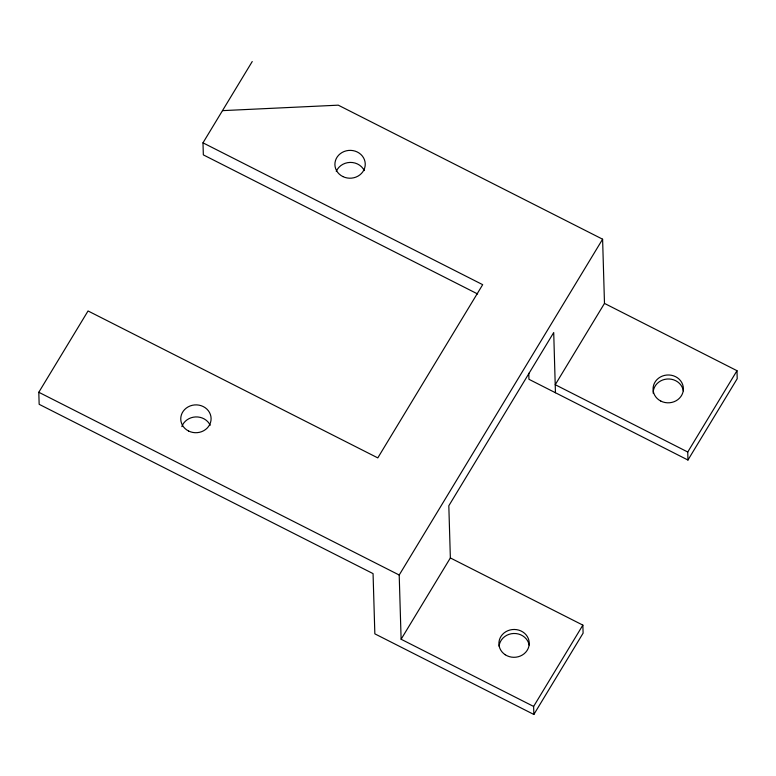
<?xml version="1.0" encoding="UTF-8"?>
<svg xmlns="http://www.w3.org/2000/svg" width="776" height="776" viewBox="0 0 776 776"><rect width="100%" height="100%" fill="white"/><g stroke="black" fill="none" stroke-linecap="round" stroke-linejoin="round"><path stroke-width="1.16" d="M222.489 110.638L338.268 105.167L602.603 239.202L604.485 303.406L736.996 370.705L737.2 378.727L687.953 460.032L555.451 392.743L553.715 332.545L448.819 505.768L450.361 557.944L582.863 625.126L583.106 633.158L533.859 714.463L374.847 633.846L373.062 573.619L39.159 404.315L38.8 392.268L88.047 310.963L377.796 457.889L482.682 284.666L202.982 142.833L252.229 61.537M533.859 714.463L533.616 706.441L401.114 639.249L399.204 575.016L602.603 239.202M604.485 303.406L555.247 384.712L687.749 452.01L687.953 460.032M401.114 639.249L450.361 557.944M533.616 706.441L582.863 625.126M687.749 452.01L736.996 370.705M477.647 293.978L203.341 154.88L202.982 142.833M555.451 392.743L528.951 379.299L528.776 373.275M38.8 392.268L399.204 575.016M336.27 171.409A15.171 13.919 -1.7 0 1 350.024 162.417A15.171 13.919 -1.7 0 1 364.284 170.594M499.094 646.146A15.171 13.919 -1.7 0 1 513.644 633.488A15.171 13.919 -1.7 0 1 529.154 645.021M653.159 393.18A15.171 13.929 -1.5 0 1 667.108 379.027A15.171 13.929 -1.5 0 1 683.336 390.823M181.846 426.635A15.171 13.919 -1.7 0 1 195.562 416.935A15.171 13.919 -1.7 0 1 210.209 425.258M342.837 176.559A15.171 13.919 -1.7 0 0 365.244 163.852A15.171 13.919 -1.7 0 0 342.148 152.455A15.171 13.919 -1.7 0 0 342.837 176.559M660.842 401.095A15.171 13.929 -1.5 0 0 683.394 388.63A15.171 13.929 -1.5 0 0 660.444 376.971A15.171 13.929 -1.5 0 0 660.842 401.095M505.273 654.769A15.171 13.919 -1.7 0 0 529.174 644.633A15.171 13.919 -1.7 0 0 507.766 630.752A15.171 13.919 -1.7 0 0 505.273 654.769M188.539 430.99A15.171 13.919 -1.7 0 0 211.101 418.516A15.171 13.919 -1.7 0 0 188.151 406.876A15.171 13.919 -1.7 0 0 188.539 430.99"/></g></svg>
